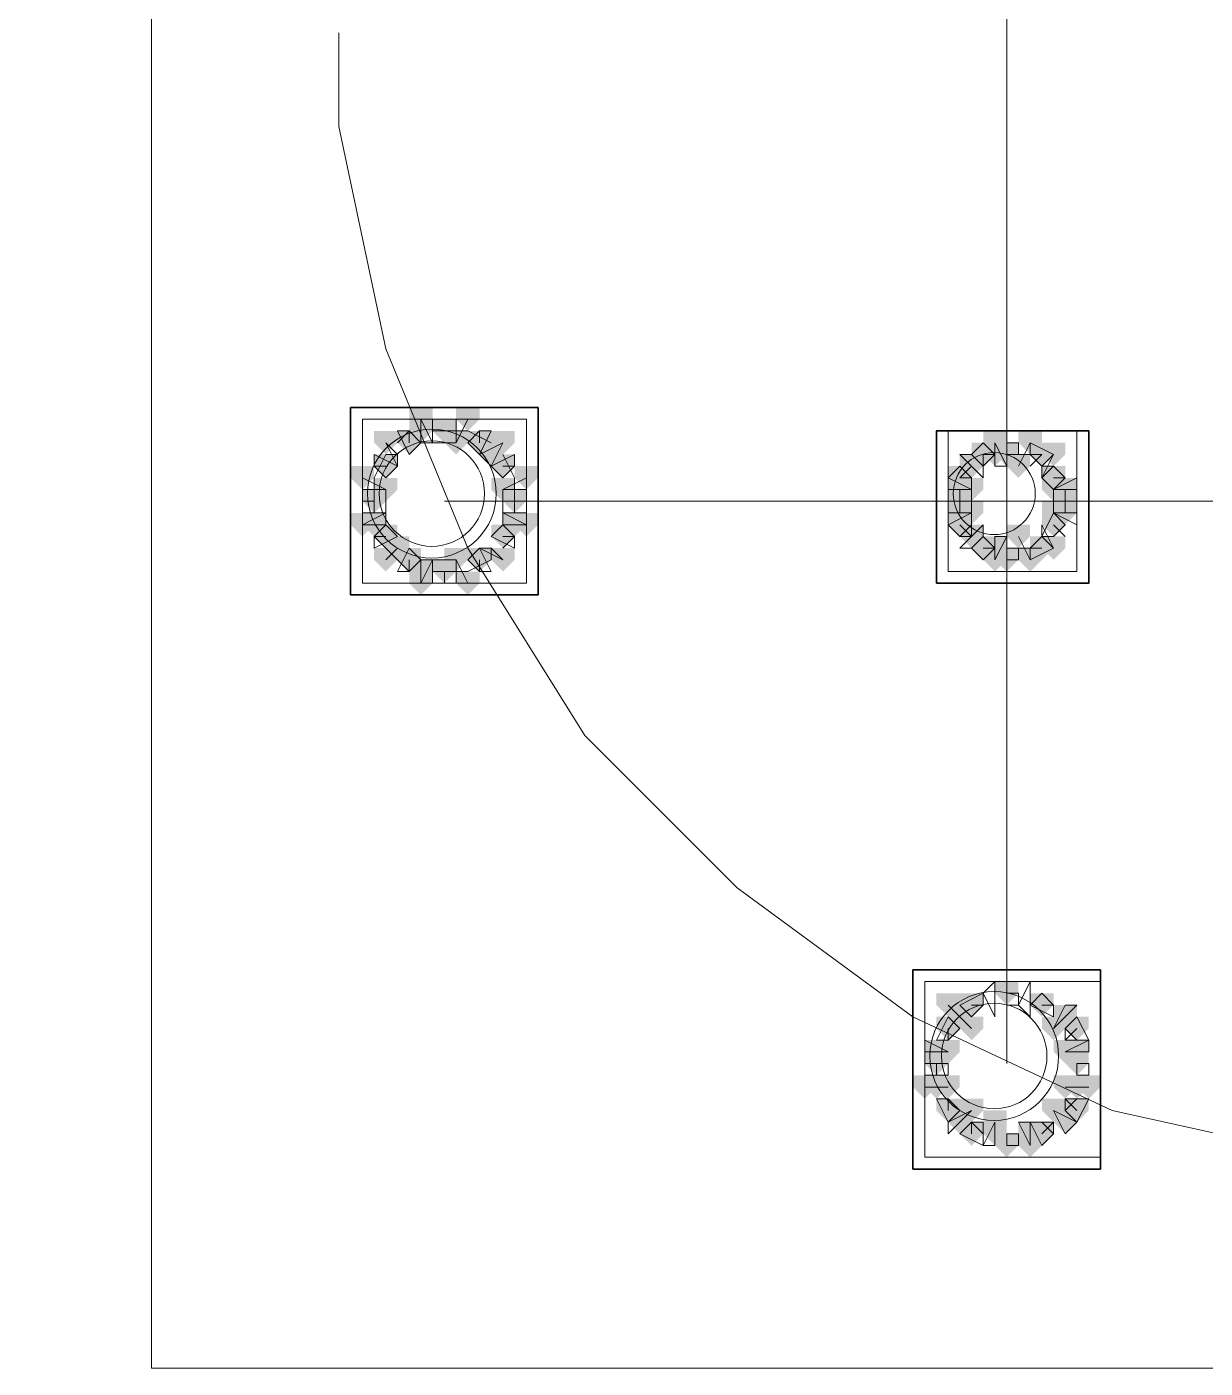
# Model space of a CAD drawing. Header units: millimetres. Extents: x 2315 to 4619, y 1334 to 1897.
# Drawn here: x 3772.4 to 3778.55, y 1534.67 to 1541.67 of the extents above; entities that cross this region are included whole.
import ezdxf

# ---------------------------------------------------------------- set-up
doc = ezdxf.new("R2010")
doc.units = ezdxf.units.MM
doc.linetypes.add('PDF_IMPORT', pattern=[1, 0.8, -0.2])
for name, color, linetype, true_color in [('PDF_10', 7, 'Continuous', 0x00b85c), ('PDF_AXIS', 7, 'Continuous', 0x00b85c), ('PDF_柱构件', 7, 'Continuous', 0x00b85c), ('PDF_转运站初步方案', 7, 'Continuous', 0x00b85c)]:
    doc.layers.add(name, color=color, linetype=linetype, true_color=true_color)
doc.layers.add('PDF_中心线层', color=1, linetype='Continuous')
doc.layers.add('PDF_粗实线层', color=7, linetype='Continuous')

msp = doc.modelspace()

# ---------------------------------------------------------------- hatches: boundary and pattern name
at = {"layer": 'PDF_10', "transparency": 33554559}
for points in [[(3774.5786, 1539.6195), (3774.5176, 1539.6195), (3774.5176, 1539.5584), (3774.5786, 1539.4974), (3774.6397, 1539.5584), (3774.6397, 1539.6195)], [(3774.5786, 1539.6195), (3774.5176, 1539.6195), (3774.5176, 1539.5584), (3774.5786, 1539.4974), (3774.6397, 1539.5584), (3774.6397, 1539.6195)], [(3774.5786, 1539.6195), (3774.5176, 1539.6195), (3774.5176, 1539.5584), (3774.5786, 1539.4974), (3774.6397, 1539.5584), (3774.6397, 1539.6195)], [(3774.3954, 1539.5584), (3774.3343, 1539.5584), (3774.3343, 1539.4974), (3774.3954, 1539.4363), (3774.4565, 1539.4974), (3774.4565, 1539.5584)], [(3774.3954, 1539.5584), (3774.3343, 1539.5584), (3774.3343, 1539.4974), (3774.3954, 1539.4363), (3774.4565, 1539.4974), (3774.4565, 1539.5584)], [(3774.7619, 1539.5584), (3774.7008, 1539.5584), (3774.7008, 1539.4974), (3774.7619, 1539.4363), (3774.823, 1539.4974), (3774.823, 1539.5584)], [(3774.7619, 1539.5584), (3774.7008, 1539.5584), (3774.7008, 1539.4974), (3774.7619, 1539.4363), (3774.823, 1539.4974), (3774.823, 1539.5584)], [(3777.3884, 1539.4974), (3777.3273, 1539.4974), (3777.3273, 1539.4363), (3777.3884, 1539.3752), (3777.4495, 1539.4363), (3777.4495, 1539.4974)], [(3777.3884, 1539.4974), (3777.3273, 1539.4974), (3777.3273, 1539.4363), (3777.3884, 1539.3752), (3777.4495, 1539.4363), (3777.4495, 1539.4974)], [(3777.5105, 1539.4974), (3777.4495, 1539.4974), (3777.4495, 1539.4363), (3777.5105, 1539.3752), (3777.5716, 1539.4363), (3777.5716, 1539.4974)], [(3777.5105, 1539.4974), (3777.4495, 1539.4974), (3777.4495, 1539.4363), (3777.5105, 1539.3752), (3777.5716, 1539.4363), (3777.5716, 1539.4974)], [(3777.6938, 1539.4974), (3777.6327, 1539.4974), (3777.6327, 1539.4363), (3777.6938, 1539.3752), (3777.7549, 1539.4363), (3777.7549, 1539.4974)], [(3777.6938, 1539.4974), (3777.6327, 1539.4974), (3777.6327, 1539.4363), (3777.6938, 1539.3752), (3777.7549, 1539.4363), (3777.7549, 1539.4974)], [(3774.2732, 1539.4363), (3774.2122, 1539.4363), (3774.2122, 1539.3752), (3774.2732, 1539.3141), (3774.3343, 1539.3752), (3774.3343, 1539.4363)], [(3774.2732, 1539.4363), (3774.2122, 1539.4363), (3774.2122, 1539.3752), (3774.2732, 1539.3141), (3774.3343, 1539.3752), (3774.3343, 1539.4363)], [(3774.8841, 1539.4363), (3774.823, 1539.4363), (3774.823, 1539.3752), (3774.8841, 1539.3141), (3774.9451, 1539.3752), (3774.9451, 1539.4363)], [(3774.8841, 1539.4363), (3774.823, 1539.4363), (3774.823, 1539.3752), (3774.8841, 1539.3141), (3774.9451, 1539.3752), (3774.9451, 1539.4363)], [(3777.2662, 1539.3752), (3777.2051, 1539.3752), (3777.2051, 1539.3141), (3777.2662, 1539.253), (3777.3273, 1539.3141), (3777.3273, 1539.3752)], [(3777.2662, 1539.3752), (3777.2051, 1539.3752), (3777.2051, 1539.3141), (3777.2662, 1539.253), (3777.3273, 1539.3141), (3777.3273, 1539.3752)], [(3777.7549, 1539.3752), (3777.6938, 1539.3752), (3777.6938, 1539.3141), (3777.7549, 1539.253), (3777.8159, 1539.3141), (3777.8159, 1539.3752)], [(3777.7549, 1539.3752), (3777.6938, 1539.3752), (3777.6938, 1539.3141), (3777.7549, 1539.253), (3777.8159, 1539.3141), (3777.8159, 1539.3752)], [(3774.2122, 1539.253), (3774.1511, 1539.253), (3774.1511, 1539.192), (3774.2122, 1539.1309), (3774.2732, 1539.192), (3774.2732, 1539.253)], [(3774.2122, 1539.253), (3774.1511, 1539.253), (3774.1511, 1539.192), (3774.2122, 1539.1309), (3774.2732, 1539.192), (3774.2732, 1539.253)], [(3774.9451, 1539.253), (3774.8841, 1539.253), (3774.8841, 1539.192), (3774.9451, 1539.1309), (3775.0062, 1539.192), (3775.0062, 1539.253)], [(3774.9451, 1539.253), (3774.8841, 1539.253), (3774.8841, 1539.192), (3774.9451, 1539.1309), (3775.0062, 1539.192), (3775.0062, 1539.253)], [(3774.9451, 1539.253), (3774.8841, 1539.253), (3774.8841, 1539.192), (3774.9451, 1539.1309), (3775.0062, 1539.192), (3775.0062, 1539.253)], [(3777.2662, 1539.253), (3777.2051, 1539.253), (3777.2051, 1539.192), (3777.2662, 1539.1309), (3777.3273, 1539.192), (3777.3273, 1539.253)], [(3777.2662, 1539.253), (3777.2051, 1539.253), (3777.2051, 1539.192), (3777.2662, 1539.1309), (3777.3273, 1539.192), (3777.3273, 1539.253)], [(3777.8159, 1539.253), (3777.7549, 1539.253), (3777.7549, 1539.192), (3777.8159, 1539.1309), (3777.877, 1539.192), (3777.877, 1539.253)], [(3777.8159, 1539.253), (3777.7549, 1539.253), (3777.7549, 1539.192), (3777.8159, 1539.1309), (3777.877, 1539.192), (3777.877, 1539.253)], [(3777.2662, 1539.1309), (3777.2051, 1539.1309), (3777.2051, 1539.0698), (3777.2662, 1539.0087), (3777.3273, 1539.0698), (3777.3273, 1539.1309)], [(3777.2662, 1539.1309), (3777.2051, 1539.1309), (3777.2051, 1539.0698), (3777.2662, 1539.0087), (3777.3273, 1539.0698), (3777.3273, 1539.1309)], [(3777.7549, 1539.1309), (3777.6938, 1539.1309), (3777.6938, 1539.0698), (3777.7549, 1539.0087), (3777.8159, 1539.0698), (3777.8159, 1539.1309)], [(3777.7549, 1539.1309), (3777.6938, 1539.1309), (3777.6938, 1539.0698), (3777.7549, 1539.0087), (3777.8159, 1539.0698), (3777.8159, 1539.1309)], [(3774.2732, 1539.0698), (3774.2122, 1539.0698), (3774.2122, 1539.0087), (3774.2732, 1538.9476), (3774.3343, 1539.0087), (3774.3343, 1539.0698)], [(3774.2732, 1539.0698), (3774.2122, 1539.0698), (3774.2122, 1539.0087), (3774.2732, 1538.9476), (3774.3343, 1539.0087), (3774.3343, 1539.0698)], [(3774.8841, 1539.0698), (3774.823, 1539.0698), (3774.823, 1539.0087), (3774.8841, 1538.9476), (3774.9451, 1539.0087), (3774.9451, 1539.0698)], [(3774.8841, 1539.0698), (3774.823, 1539.0698), (3774.823, 1539.0087), (3774.8841, 1538.9476), (3774.9451, 1539.0087), (3774.9451, 1539.0698)], [(3777.3884, 1539.0087), (3777.3273, 1539.0087), (3777.3273, 1538.9476), (3777.3884, 1538.8866), (3777.4495, 1538.9476), (3777.4495, 1539.0087)], [(3777.3884, 1539.0087), (3777.3273, 1539.0087), (3777.3273, 1538.9476), (3777.3884, 1538.8866), (3777.4495, 1538.9476), (3777.4495, 1539.0087)], [(3777.3884, 1539.0087), (3777.3273, 1539.0087), (3777.3273, 1538.9476), (3777.3884, 1538.8866), (3777.4495, 1538.9476), (3777.4495, 1539.0087)], [(3777.6938, 1539.0087), (3777.6327, 1539.0087), (3777.6327, 1538.9476), (3777.6938, 1538.8866), (3777.7549, 1538.9476), (3777.7549, 1539.0087)], [(3777.6938, 1539.0087), (3777.6327, 1539.0087), (3777.6327, 1538.9476), (3777.6938, 1538.8866), (3777.7549, 1538.9476), (3777.7549, 1539.0087)], [(3774.3954, 1538.9476), (3774.3343, 1538.9476), (3774.3343, 1538.8866), (3774.3954, 1538.8255), (3774.4565, 1538.8866), (3774.4565, 1538.9476)], [(3774.3954, 1538.9476), (3774.3343, 1538.9476), (3774.3343, 1538.8866), (3774.3954, 1538.8255), (3774.4565, 1538.8866), (3774.4565, 1538.9476)], [(3774.7619, 1538.9476), (3774.7008, 1538.9476), (3774.7008, 1538.8866), (3774.7619, 1538.8255), (3774.823, 1538.8866), (3774.823, 1538.9476)], [(3774.7619, 1538.9476), (3774.7008, 1538.9476), (3774.7008, 1538.8866), (3774.7619, 1538.8255), (3774.823, 1538.8866), (3774.823, 1538.9476)], [(3777.5105, 1538.9476), (3777.4495, 1538.9476), (3777.4495, 1538.8866), (3777.5105, 1538.8255), (3777.5716, 1538.8866), (3777.5716, 1538.9476)], [(3777.5105, 1538.9476), (3777.4495, 1538.9476), (3777.4495, 1538.8866), (3777.5105, 1538.8255), (3777.5716, 1538.8866), (3777.5716, 1538.9476)], [(3774.5786, 1538.8866), (3774.5176, 1538.8866), (3774.5176, 1538.8255), (3774.5786, 1538.7644), (3774.6397, 1538.8255), (3774.6397, 1538.8866)], [(3774.5786, 1538.8866), (3774.5176, 1538.8866), (3774.5176, 1538.8255), (3774.5786, 1538.7644), (3774.6397, 1538.8255), (3774.6397, 1538.8866)], [(3777.5105, 1536.6876), (3777.4495, 1536.6876), (3777.4495, 1536.6265), (3777.5105, 1536.5655), (3777.5716, 1536.6265), (3777.5716, 1536.6876)], [(3777.5105, 1536.6876), (3777.4495, 1536.6876), (3777.4495, 1536.6265), (3777.5105, 1536.5655), (3777.5716, 1536.6265), (3777.5716, 1536.6876)], [(3777.3273, 1536.6265), (3777.2662, 1536.6265), (3777.2662, 1536.5655), (3777.3273, 1536.5044), (3777.3884, 1536.5655), (3777.3884, 1536.6265)], [(3777.3273, 1536.6265), (3777.2662, 1536.6265), (3777.2662, 1536.5655), (3777.3273, 1536.5044), (3777.3884, 1536.5655), (3777.3884, 1536.6265)], [(3777.3273, 1536.6265), (3777.2662, 1536.6265), (3777.2662, 1536.5655), (3777.3273, 1536.5044), (3777.3884, 1536.5655), (3777.3884, 1536.6265)], [(3777.6938, 1536.6265), (3777.6327, 1536.6265), (3777.6327, 1536.5655), (3777.6938, 1536.5044), (3777.7549, 1536.5655), (3777.7549, 1536.6265)], [(3777.6938, 1536.6265), (3777.6327, 1536.6265), (3777.6327, 1536.5655), (3777.6938, 1536.5044), (3777.7549, 1536.5655), (3777.7549, 1536.6265)], [(3777.2051, 1536.5044), (3777.1441, 1536.5044), (3777.1441, 1536.4433), (3777.2051, 1536.3822), (3777.2662, 1536.4433), (3777.2662, 1536.5044)], [(3777.2051, 1536.5044), (3777.1441, 1536.5044), (3777.1441, 1536.4433), (3777.2051, 1536.3822), (3777.2662, 1536.4433), (3777.2662, 1536.5044)], [(3777.877, 1536.5044), (3777.8159, 1536.5044), (3777.8159, 1536.4433), (3777.877, 1536.3822), (3777.9381, 1536.4433), (3777.9381, 1536.5044)], [(3777.877, 1536.5044), (3777.8159, 1536.5044), (3777.8159, 1536.4433), (3777.877, 1536.3822), (3777.9381, 1536.4433), (3777.9381, 1536.5044)], [(3777.1441, 1536.3211), (3777.083, 1536.3211), (3777.083, 1536.2601), (3777.1441, 1536.199), (3777.2051, 1536.2601), (3777.2051, 1536.3211)], [(3777.1441, 1536.3211), (3777.083, 1536.3211), (3777.083, 1536.2601), (3777.1441, 1536.199), (3777.2051, 1536.2601), (3777.2051, 1536.3211)], [(3777.877, 1536.3211), (3777.8159, 1536.3211), (3777.8159, 1536.2601), (3777.877, 1536.199), (3777.9381, 1536.2601), (3777.9381, 1536.3211)], [(3777.877, 1536.3211), (3777.8159, 1536.3211), (3777.8159, 1536.2601), (3777.877, 1536.199), (3777.9381, 1536.2601), (3777.9381, 1536.3211)], [(3777.2051, 1536.0768), (3777.1441, 1536.0768), (3777.1441, 1536.0157), (3777.2051, 1535.9547), (3777.2662, 1536.0157), (3777.2662, 1536.0768)], [(3777.2051, 1536.0768), (3777.1441, 1536.0768), (3777.1441, 1536.0157), (3777.2051, 1535.9547), (3777.2662, 1536.0157), (3777.2662, 1536.0768)], [(3777.877, 1536.0768), (3777.8159, 1536.0768), (3777.8159, 1536.0157), (3777.877, 1535.9547), (3777.9381, 1536.0157), (3777.9381, 1536.0768)], [(3777.877, 1536.0768), (3777.8159, 1536.0768), (3777.8159, 1536.0157), (3777.877, 1535.9547), (3777.9381, 1536.0157), (3777.9381, 1536.0768)], [(3777.3273, 1535.9547), (3777.2662, 1535.9547), (3777.2662, 1535.8936), (3777.3273, 1535.8325), (3777.3884, 1535.8936), (3777.3884, 1535.9547)], [(3777.3273, 1535.9547), (3777.2662, 1535.9547), (3777.2662, 1535.8936), (3777.3273, 1535.8325), (3777.3884, 1535.8936), (3777.3884, 1535.9547)], [(3777.6938, 1535.9547), (3777.6327, 1535.9547), (3777.6327, 1535.8936), (3777.6938, 1535.8325), (3777.7549, 1535.8936), (3777.7549, 1535.9547)], [(3777.6938, 1535.9547), (3777.6327, 1535.9547), (3777.6327, 1535.8936), (3777.6938, 1535.8325), (3777.7549, 1535.8936), (3777.7549, 1535.9547)], [(3777.5105, 1535.8936), (3777.4495, 1535.8936), (3777.4495, 1535.8325), (3777.5105, 1535.7714), (3777.5716, 1535.8325), (3777.5716, 1535.8936)], [(3777.5105, 1535.8936), (3777.4495, 1535.8936), (3777.4495, 1535.8325), (3777.5105, 1535.7714), (3777.5716, 1535.8325), (3777.5716, 1535.8936)]]:
    msp.add_hatch(color=6, dxfattribs=at).paths.add_polyline_path(points)
at = {"layer": 'PDF_柱构件', "transparency": 33554559}
for points in [[(3774.4565, 1539.6806), (3774.3954, 1539.6806), (3774.3954, 1539.6195), (3774.4565, 1539.5584), (3774.5176, 1539.6195), (3774.5176, 1539.6806)], [(3774.4565, 1539.6195), (3774.3954, 1539.6195), (3774.3954, 1539.5584), (3774.4565, 1539.4974), (3774.5176, 1539.5584), (3774.5176, 1539.6195)], [(3774.7008, 1539.6806), (3774.6397, 1539.6806), (3774.6397, 1539.6195), (3774.7008, 1539.5584), (3774.7619, 1539.6195), (3774.7619, 1539.6806)], [(3774.2732, 1539.5584), (3774.2122, 1539.5584), (3774.2122, 1539.4974), (3774.2732, 1539.4363), (3774.3343, 1539.4974), (3774.3343, 1539.5584)], [(3774.6397, 1539.5584), (3774.5786, 1539.5584), (3774.5786, 1539.4974), (3774.6397, 1539.4363), (3774.7008, 1539.4974), (3774.7008, 1539.5584)], [(3774.8841, 1539.5584), (3774.823, 1539.5584), (3774.823, 1539.4974), (3774.8841, 1539.4363), (3774.9451, 1539.4974), (3774.9451, 1539.5584)], [(3777.4495, 1539.5584), (3777.3884, 1539.5584), (3777.3884, 1539.4974), (3777.4495, 1539.4363), (3777.5105, 1539.4974), (3777.5105, 1539.5584)], [(3777.6327, 1539.5584), (3777.5716, 1539.5584), (3777.5716, 1539.4974), (3777.6327, 1539.4363), (3777.6938, 1539.4974), (3777.6938, 1539.5584)], [(3774.823, 1539.4974), (3774.7619, 1539.4974), (3774.7619, 1539.4363), (3774.823, 1539.3752), (3774.8841, 1539.4363), (3774.8841, 1539.4974)], [(3777.4495, 1539.4974), (3777.3884, 1539.4974), (3777.3884, 1539.4363), (3777.4495, 1539.3752), (3777.5105, 1539.4363), (3777.5105, 1539.4974)], [(3777.7549, 1539.4974), (3777.6938, 1539.4974), (3777.6938, 1539.4363), (3777.7549, 1539.3752), (3777.8159, 1539.4363), (3777.8159, 1539.4974)], [(3777.3273, 1539.4363), (3777.2662, 1539.4363), (3777.2662, 1539.3752), (3777.3273, 1539.3141), (3777.3884, 1539.3752), (3777.3884, 1539.4363)], [(3777.5716, 1539.4363), (3777.5105, 1539.4363), (3777.5105, 1539.3752), (3777.5716, 1539.3141), (3777.6327, 1539.3752), (3777.6327, 1539.4363)], [(3774.1511, 1539.3752), (3774.09, 1539.3752), (3774.09, 1539.3141), (3774.1511, 1539.253), (3774.2122, 1539.3141), (3774.2122, 1539.3752)], [(3775.0062, 1539.3752), (3774.9451, 1539.3752), (3774.9451, 1539.3141), (3775.0062, 1539.253), (3775.0673, 1539.3141), (3775.0673, 1539.3752)], [(3774.2732, 1539.3141), (3774.2122, 1539.3141), (3774.2122, 1539.253), (3774.2732, 1539.192), (3774.3343, 1539.253), (3774.3343, 1539.3141)], [(3774.8841, 1539.3141), (3774.823, 1539.3141), (3774.823, 1539.253), (3774.8841, 1539.192), (3774.9451, 1539.253), (3774.9451, 1539.3141)], [(3777.2662, 1539.3141), (3777.2051, 1539.3141), (3777.2051, 1539.253), (3777.2662, 1539.192), (3777.3273, 1539.253), (3777.3273, 1539.3141)], [(3777.3273, 1539.3141), (3777.2662, 1539.3141), (3777.2662, 1539.253), (3777.3273, 1539.192), (3777.3884, 1539.253), (3777.3884, 1539.3141)], [(3777.7549, 1539.3141), (3777.6938, 1539.3141), (3777.6938, 1539.253), (3777.7549, 1539.192), (3777.8159, 1539.253), (3777.8159, 1539.3141)], [(3777.8159, 1539.3141), (3777.7549, 1539.3141), (3777.7549, 1539.253), (3777.8159, 1539.192), (3777.877, 1539.253), (3777.877, 1539.3141)], [(3774.1511, 1539.1309), (3774.09, 1539.1309), (3774.09, 1539.0698), (3774.1511, 1539.0087), (3774.2122, 1539.0698), (3774.2122, 1539.1309)], [(3774.2122, 1539.1309), (3774.1511, 1539.1309), (3774.1511, 1539.0698), (3774.2122, 1539.0087), (3774.2732, 1539.0698), (3774.2732, 1539.1309)], [(3774.9451, 1539.1309), (3774.8841, 1539.1309), (3774.8841, 1539.0698), (3774.9451, 1539.0087), (3775.0062, 1539.0698), (3775.0062, 1539.1309)], [(3775.0062, 1539.1309), (3774.9451, 1539.1309), (3774.9451, 1539.0698), (3775.0062, 1539.0087), (3775.0673, 1539.0698), (3775.0673, 1539.1309)], [(3777.2662, 1539.192), (3777.2051, 1539.192), (3777.2051, 1539.1309), (3777.2662, 1539.0698), (3777.3273, 1539.1309), (3777.3273, 1539.192)], [(3777.3273, 1539.192), (3777.2662, 1539.192), (3777.2662, 1539.1309), (3777.3273, 1539.0698), (3777.3884, 1539.1309), (3777.3884, 1539.192)], [(3777.7549, 1539.192), (3777.6938, 1539.192), (3777.6938, 1539.1309), (3777.7549, 1539.0698), (3777.8159, 1539.1309), (3777.8159, 1539.192)], [(3777.8159, 1539.192), (3777.7549, 1539.192), (3777.7549, 1539.1309), (3777.8159, 1539.0698), (3777.877, 1539.1309), (3777.877, 1539.192)], [(3777.3273, 1539.0698), (3777.2662, 1539.0698), (3777.2662, 1539.0087), (3777.3273, 1538.9476), (3777.3884, 1539.0087), (3777.3884, 1539.0698)], [(3777.5716, 1539.0698), (3777.5105, 1539.0698), (3777.5105, 1539.0087), (3777.5716, 1538.9476), (3777.6327, 1539.0087), (3777.6327, 1539.0698)], [(3774.3343, 1539.0087), (3774.2732, 1539.0087), (3774.2732, 1538.9476), (3774.3343, 1538.8866), (3774.3954, 1538.9476), (3774.3954, 1539.0087)], [(3777.4495, 1539.0087), (3777.3884, 1539.0087), (3777.3884, 1538.9476), (3777.4495, 1538.8866), (3777.5105, 1538.9476), (3777.5105, 1539.0087)], [(3777.7549, 1539.0087), (3777.6938, 1539.0087), (3777.6938, 1538.9476), (3777.7549, 1538.8866), (3777.8159, 1538.9476), (3777.8159, 1539.0087)], [(3774.2732, 1538.9476), (3774.2122, 1538.9476), (3774.2122, 1538.8866), (3774.2732, 1538.8255), (3774.3343, 1538.8866), (3774.3343, 1538.9476)], [(3774.6397, 1538.9476), (3774.5786, 1538.9476), (3774.5786, 1538.8866), (3774.6397, 1538.8255), (3774.7008, 1538.8866), (3774.7008, 1538.9476)], [(3774.8841, 1538.9476), (3774.823, 1538.9476), (3774.823, 1538.8866), (3774.8841, 1538.8255), (3774.9451, 1538.8866), (3774.9451, 1538.9476)], [(3777.4495, 1538.9476), (3777.3884, 1538.9476), (3777.3884, 1538.8866), (3777.4495, 1538.8255), (3777.5105, 1538.8866), (3777.5105, 1538.9476)], [(3777.6327, 1538.9476), (3777.5716, 1538.9476), (3777.5716, 1538.8866), (3777.6327, 1538.8255), (3777.6938, 1538.8866), (3777.6938, 1538.9476)], [(3774.4565, 1538.8866), (3774.3954, 1538.8866), (3774.3954, 1538.8255), (3774.4565, 1538.7644), (3774.5176, 1538.8255), (3774.5176, 1538.8866)], [(3774.4565, 1538.8255), (3774.3954, 1538.8255), (3774.3954, 1538.7644), (3774.4565, 1538.7033), (3774.5176, 1538.7644), (3774.5176, 1538.8255)], [(3774.7008, 1538.8255), (3774.6397, 1538.8255), (3774.6397, 1538.7644), (3774.7008, 1538.7033), (3774.7619, 1538.7644), (3774.7619, 1538.8255)], [(3777.2051, 1536.6265), (3777.1441, 1536.6265), (3777.1441, 1536.5655), (3777.2051, 1536.5044), (3777.2662, 1536.5655), (3777.2662, 1536.6265)], [(3777.2662, 1536.5655), (3777.2051, 1536.5655), (3777.2051, 1536.5044), (3777.2662, 1536.4433), (3777.3273, 1536.5044), (3777.3273, 1536.5655)], [(3777.8159, 1536.5655), (3777.7549, 1536.5655), (3777.7549, 1536.5044), (3777.8159, 1536.4433), (3777.877, 1536.5044), (3777.877, 1536.5655)], [(3777.3273, 1536.5044), (3777.2662, 1536.5044), (3777.2662, 1536.4433), (3777.3273, 1536.3822), (3777.3884, 1536.4433), (3777.3884, 1536.5044)], [(3777.7549, 1536.5044), (3777.6938, 1536.5044), (3777.6938, 1536.4433), (3777.7549, 1536.3822), (3777.8159, 1536.4433), (3777.8159, 1536.5044)], [(3777.1441, 1536.3822), (3777.083, 1536.3822), (3777.083, 1536.3211), (3777.1441, 1536.2601), (3777.2051, 1536.3211), (3777.2051, 1536.3822)], [(3777.2051, 1536.3822), (3777.1441, 1536.3822), (3777.1441, 1536.3211), (3777.2051, 1536.2601), (3777.2662, 1536.3211), (3777.2662, 1536.3822)], [(3777.8159, 1536.3822), (3777.7549, 1536.3822), (3777.7549, 1536.3211), (3777.8159, 1536.2601), (3777.877, 1536.3211), (3777.877, 1536.3822)], [(3777.877, 1536.3822), (3777.8159, 1536.3822), (3777.8159, 1536.3211), (3777.877, 1536.2601), (3777.9381, 1536.3211), (3777.9381, 1536.3822)], [(3777.083, 1536.199), (3777.0219, 1536.199), (3777.0219, 1536.1379), (3777.083, 1536.0768), (3777.1441, 1536.1379), (3777.1441, 1536.199)], [(3777.1441, 1536.199), (3777.083, 1536.199), (3777.083, 1536.1379), (3777.1441, 1536.0768), (3777.2051, 1536.1379), (3777.2051, 1536.199)], [(3777.2051, 1536.199), (3777.1441, 1536.199), (3777.1441, 1536.1379), (3777.2051, 1536.0768), (3777.2662, 1536.1379), (3777.2662, 1536.199)], [(3777.8159, 1536.199), (3777.7549, 1536.199), (3777.7549, 1536.1379), (3777.8159, 1536.0768), (3777.877, 1536.1379), (3777.877, 1536.199)], [(3777.877, 1536.199), (3777.8159, 1536.199), (3777.8159, 1536.1379), (3777.877, 1536.0768), (3777.9381, 1536.1379), (3777.9381, 1536.199)], [(3777.9381, 1536.199), (3777.877, 1536.199), (3777.877, 1536.1379), (3777.9381, 1536.0768), (3777.9992, 1536.1379), (3777.9992, 1536.199)], [(3777.3273, 1536.0768), (3777.2662, 1536.0768), (3777.2662, 1536.0157), (3777.3273, 1535.9547), (3777.3884, 1536.0157), (3777.3884, 1536.0768)], [(3777.7549, 1536.0768), (3777.6938, 1536.0768), (3777.6938, 1536.0157), (3777.7549, 1535.9547), (3777.8159, 1536.0157), (3777.8159, 1536.0768)], [(3777.2662, 1536.0157), (3777.2051, 1536.0157), (3777.2051, 1535.9547), (3777.2662, 1535.8936), (3777.3273, 1535.9547), (3777.3273, 1536.0157)], [(3777.4495, 1536.0157), (3777.3884, 1536.0157), (3777.3884, 1535.9547), (3777.4495, 1535.8936), (3777.5105, 1535.9547), (3777.5105, 1536.0157)], [(3777.8159, 1536.0157), (3777.7549, 1536.0157), (3777.7549, 1535.9547), (3777.8159, 1535.8936), (3777.877, 1535.9547), (3777.877, 1536.0157)], [(3777.4495, 1535.9547), (3777.3884, 1535.9547), (3777.3884, 1535.8936), (3777.4495, 1535.8325), (3777.5105, 1535.8936), (3777.5105, 1535.9547)], [(3777.6327, 1535.9547), (3777.5716, 1535.9547), (3777.5716, 1535.8936), (3777.6327, 1535.8325), (3777.6938, 1535.8936), (3777.6938, 1535.9547)], [(3777.6327, 1535.8936), (3777.5716, 1535.8936), (3777.5716, 1535.8325), (3777.6327, 1535.7714), (3777.6938, 1535.8325), (3777.6938, 1535.8936)]]:
    msp.add_hatch(color=6, dxfattribs=at).paths.add_polyline_path(points)
at = {"layer": 'PDF_转运站初步方案', "transparency": 33554559}
for points in [[(3774.5786, 1539.6195), (3774.5176, 1539.6195), (3774.5176, 1539.5584), (3774.5786, 1539.4974), (3774.6397, 1539.5584), (3774.6397, 1539.6195)], [(3774.5786, 1539.6195), (3774.5176, 1539.6195), (3774.5176, 1539.5584), (3774.5786, 1539.4974), (3774.6397, 1539.5584), (3774.6397, 1539.6195)], [(3774.3954, 1539.5584), (3774.3343, 1539.5584), (3774.3343, 1539.4974), (3774.3954, 1539.4363), (3774.4565, 1539.4974), (3774.4565, 1539.5584)], [(3774.3954, 1539.5584), (3774.3343, 1539.5584), (3774.3343, 1539.4974), (3774.3954, 1539.4363), (3774.4565, 1539.4974), (3774.4565, 1539.5584)], [(3774.7619, 1539.5584), (3774.7008, 1539.5584), (3774.7008, 1539.4974), (3774.7619, 1539.4363), (3774.823, 1539.4974), (3774.823, 1539.5584)], [(3774.7619, 1539.5584), (3774.7008, 1539.5584), (3774.7008, 1539.4974), (3774.7619, 1539.4363), (3774.823, 1539.4974), (3774.823, 1539.5584)], [(3777.3884, 1539.4974), (3777.3273, 1539.4974), (3777.3273, 1539.4363), (3777.3884, 1539.3752), (3777.4495, 1539.4363), (3777.4495, 1539.4974)], [(3777.3884, 1539.4974), (3777.3273, 1539.4974), (3777.3273, 1539.4363), (3777.3884, 1539.3752), (3777.4495, 1539.4363), (3777.4495, 1539.4974)], [(3777.5105, 1539.4974), (3777.4495, 1539.4974), (3777.4495, 1539.4363), (3777.5105, 1539.3752), (3777.5716, 1539.4363), (3777.5716, 1539.4974)], [(3777.5105, 1539.4974), (3777.4495, 1539.4974), (3777.4495, 1539.4363), (3777.5105, 1539.3752), (3777.5716, 1539.4363), (3777.5716, 1539.4974)], [(3777.6938, 1539.4974), (3777.6327, 1539.4974), (3777.6327, 1539.4363), (3777.6938, 1539.3752), (3777.7549, 1539.4363), (3777.7549, 1539.4974)], [(3777.6938, 1539.4974), (3777.6327, 1539.4974), (3777.6327, 1539.4363), (3777.6938, 1539.3752), (3777.7549, 1539.4363), (3777.7549, 1539.4974)], [(3774.2732, 1539.4363), (3774.2122, 1539.4363), (3774.2122, 1539.3752), (3774.2732, 1539.3141), (3774.3343, 1539.3752), (3774.3343, 1539.4363)], [(3774.2732, 1539.4363), (3774.2122, 1539.4363), (3774.2122, 1539.3752), (3774.2732, 1539.3141), (3774.3343, 1539.3752), (3774.3343, 1539.4363)], [(3774.8841, 1539.4363), (3774.823, 1539.4363), (3774.823, 1539.3752), (3774.8841, 1539.3141), (3774.9451, 1539.3752), (3774.9451, 1539.4363)], [(3774.8841, 1539.4363), (3774.823, 1539.4363), (3774.823, 1539.3752), (3774.8841, 1539.3141), (3774.9451, 1539.3752), (3774.9451, 1539.4363)], [(3777.2662, 1539.3752), (3777.2051, 1539.3752), (3777.2051, 1539.3141), (3777.2662, 1539.253), (3777.3273, 1539.3141), (3777.3273, 1539.3752)], [(3777.2662, 1539.3752), (3777.2051, 1539.3752), (3777.2051, 1539.3141), (3777.2662, 1539.253), (3777.3273, 1539.3141), (3777.3273, 1539.3752)], [(3777.7549, 1539.3752), (3777.6938, 1539.3752), (3777.6938, 1539.3141), (3777.7549, 1539.253), (3777.8159, 1539.3141), (3777.8159, 1539.3752)], [(3777.7549, 1539.3752), (3777.6938, 1539.3752), (3777.6938, 1539.3141), (3777.7549, 1539.253), (3777.8159, 1539.3141), (3777.8159, 1539.3752)], [(3774.2122, 1539.253), (3774.1511, 1539.253), (3774.1511, 1539.192), (3774.2122, 1539.1309), (3774.2732, 1539.192), (3774.2732, 1539.253)], [(3774.2122, 1539.253), (3774.1511, 1539.253), (3774.1511, 1539.192), (3774.2122, 1539.1309), (3774.2732, 1539.192), (3774.2732, 1539.253)], [(3774.9451, 1539.253), (3774.8841, 1539.253), (3774.8841, 1539.192), (3774.9451, 1539.1309), (3775.0062, 1539.192), (3775.0062, 1539.253)], [(3774.9451, 1539.253), (3774.8841, 1539.253), (3774.8841, 1539.192), (3774.9451, 1539.1309), (3775.0062, 1539.192), (3775.0062, 1539.253)], [(3777.2662, 1539.253), (3777.2051, 1539.253), (3777.2051, 1539.192), (3777.2662, 1539.1309), (3777.3273, 1539.192), (3777.3273, 1539.253)], [(3777.2662, 1539.253), (3777.2051, 1539.253), (3777.2051, 1539.192), (3777.2662, 1539.1309), (3777.3273, 1539.192), (3777.3273, 1539.253)], [(3777.8159, 1539.253), (3777.7549, 1539.253), (3777.7549, 1539.192), (3777.8159, 1539.1309), (3777.877, 1539.192), (3777.877, 1539.253)], [(3777.8159, 1539.253), (3777.7549, 1539.253), (3777.7549, 1539.192), (3777.8159, 1539.1309), (3777.877, 1539.192), (3777.877, 1539.253)], [(3777.2662, 1539.1309), (3777.2051, 1539.1309), (3777.2051, 1539.0698), (3777.2662, 1539.0087), (3777.3273, 1539.0698), (3777.3273, 1539.1309)], [(3777.2662, 1539.1309), (3777.2051, 1539.1309), (3777.2051, 1539.0698), (3777.2662, 1539.0087), (3777.3273, 1539.0698), (3777.3273, 1539.1309)], [(3777.7549, 1539.1309), (3777.6938, 1539.1309), (3777.6938, 1539.0698), (3777.7549, 1539.0087), (3777.8159, 1539.0698), (3777.8159, 1539.1309)], [(3777.7549, 1539.1309), (3777.6938, 1539.1309), (3777.6938, 1539.0698), (3777.7549, 1539.0087), (3777.8159, 1539.0698), (3777.8159, 1539.1309)], [(3774.2732, 1539.0698), (3774.2122, 1539.0698), (3774.2122, 1539.0087), (3774.2732, 1538.9476), (3774.3343, 1539.0087), (3774.3343, 1539.0698)], [(3774.2732, 1539.0698), (3774.2122, 1539.0698), (3774.2122, 1539.0087), (3774.2732, 1538.9476), (3774.3343, 1539.0087), (3774.3343, 1539.0698)], [(3774.8841, 1539.0698), (3774.823, 1539.0698), (3774.823, 1539.0087), (3774.8841, 1538.9476), (3774.9451, 1539.0087), (3774.9451, 1539.0698)], [(3774.8841, 1539.0698), (3774.823, 1539.0698), (3774.823, 1539.0087), (3774.8841, 1538.9476), (3774.9451, 1539.0087), (3774.9451, 1539.0698)], [(3777.3884, 1539.0087), (3777.3273, 1539.0087), (3777.3273, 1538.9476), (3777.3884, 1538.8866), (3777.4495, 1538.9476), (3777.4495, 1539.0087)], [(3777.3884, 1539.0087), (3777.3273, 1539.0087), (3777.3273, 1538.9476), (3777.3884, 1538.8866), (3777.4495, 1538.9476), (3777.4495, 1539.0087)], [(3777.6938, 1539.0087), (3777.6327, 1539.0087), (3777.6327, 1538.9476), (3777.6938, 1538.8866), (3777.7549, 1538.9476), (3777.7549, 1539.0087)], [(3777.6938, 1539.0087), (3777.6327, 1539.0087), (3777.6327, 1538.9476), (3777.6938, 1538.8866), (3777.7549, 1538.9476), (3777.7549, 1539.0087)], [(3774.3954, 1538.9476), (3774.3343, 1538.9476), (3774.3343, 1538.8866), (3774.3954, 1538.8255), (3774.4565, 1538.8866), (3774.4565, 1538.9476)], [(3774.3954, 1538.9476), (3774.3343, 1538.9476), (3774.3343, 1538.8866), (3774.3954, 1538.8255), (3774.4565, 1538.8866), (3774.4565, 1538.9476)], [(3774.7619, 1538.9476), (3774.7008, 1538.9476), (3774.7008, 1538.8866), (3774.7619, 1538.8255), (3774.823, 1538.8866), (3774.823, 1538.9476)], [(3774.7619, 1538.9476), (3774.7008, 1538.9476), (3774.7008, 1538.8866), (3774.7619, 1538.8255), (3774.823, 1538.8866), (3774.823, 1538.9476)], [(3777.5105, 1538.9476), (3777.4495, 1538.9476), (3777.4495, 1538.8866), (3777.5105, 1538.8255), (3777.5716, 1538.8866), (3777.5716, 1538.9476)], [(3777.5105, 1538.9476), (3777.4495, 1538.9476), (3777.4495, 1538.8866), (3777.5105, 1538.8255), (3777.5716, 1538.8866), (3777.5716, 1538.9476)], [(3774.5786, 1538.8866), (3774.5176, 1538.8866), (3774.5176, 1538.8255), (3774.5786, 1538.7644), (3774.6397, 1538.8255), (3774.6397, 1538.8866)], [(3774.5786, 1538.8866), (3774.5176, 1538.8866), (3774.5176, 1538.8255), (3774.5786, 1538.7644), (3774.6397, 1538.8255), (3774.6397, 1538.8866)], [(3777.5105, 1536.6876), (3777.4495, 1536.6876), (3777.4495, 1536.6265), (3777.5105, 1536.5655), (3777.5716, 1536.6265), (3777.5716, 1536.6876)], [(3777.5105, 1536.6876), (3777.4495, 1536.6876), (3777.4495, 1536.6265), (3777.5105, 1536.5655), (3777.5716, 1536.6265), (3777.5716, 1536.6876)], [(3777.3273, 1536.6265), (3777.2662, 1536.6265), (3777.2662, 1536.5655), (3777.3273, 1536.5044), (3777.3884, 1536.5655), (3777.3884, 1536.6265)], [(3777.3273, 1536.6265), (3777.2662, 1536.6265), (3777.2662, 1536.5655), (3777.3273, 1536.5044), (3777.3884, 1536.5655), (3777.3884, 1536.6265)], [(3777.6938, 1536.6265), (3777.6327, 1536.6265), (3777.6327, 1536.5655), (3777.6938, 1536.5044), (3777.7549, 1536.5655), (3777.7549, 1536.6265)], [(3777.6938, 1536.6265), (3777.6327, 1536.6265), (3777.6327, 1536.5655), (3777.6938, 1536.5044), (3777.7549, 1536.5655), (3777.7549, 1536.6265)], [(3777.2051, 1536.5044), (3777.1441, 1536.5044), (3777.1441, 1536.4433), (3777.2051, 1536.3822), (3777.2662, 1536.4433), (3777.2662, 1536.5044)], [(3777.2051, 1536.5044), (3777.1441, 1536.5044), (3777.1441, 1536.4433), (3777.2051, 1536.3822), (3777.2662, 1536.4433), (3777.2662, 1536.5044)], [(3777.877, 1536.5044), (3777.8159, 1536.5044), (3777.8159, 1536.4433), (3777.877, 1536.3822), (3777.9381, 1536.4433), (3777.9381, 1536.5044)], [(3777.877, 1536.5044), (3777.8159, 1536.5044), (3777.8159, 1536.4433), (3777.877, 1536.3822), (3777.9381, 1536.4433), (3777.9381, 1536.5044)], [(3777.1441, 1536.3211), (3777.083, 1536.3211), (3777.083, 1536.2601), (3777.1441, 1536.199), (3777.2051, 1536.2601), (3777.2051, 1536.3211)], [(3777.1441, 1536.3211), (3777.083, 1536.3211), (3777.083, 1536.2601), (3777.1441, 1536.199), (3777.2051, 1536.2601), (3777.2051, 1536.3211)], [(3777.877, 1536.3211), (3777.8159, 1536.3211), (3777.8159, 1536.2601), (3777.877, 1536.199), (3777.9381, 1536.2601), (3777.9381, 1536.3211)], [(3777.877, 1536.3211), (3777.8159, 1536.3211), (3777.8159, 1536.2601), (3777.877, 1536.199), (3777.9381, 1536.2601), (3777.9381, 1536.3211)], [(3777.2051, 1536.0768), (3777.1441, 1536.0768), (3777.1441, 1536.0157), (3777.2051, 1535.9547), (3777.2662, 1536.0157), (3777.2662, 1536.0768)], [(3777.2051, 1536.0768), (3777.1441, 1536.0768), (3777.1441, 1536.0157), (3777.2051, 1535.9547), (3777.2662, 1536.0157), (3777.2662, 1536.0768)], [(3777.877, 1536.0768), (3777.8159, 1536.0768), (3777.8159, 1536.0157), (3777.877, 1535.9547), (3777.9381, 1536.0157), (3777.9381, 1536.0768)], [(3777.877, 1536.0768), (3777.8159, 1536.0768), (3777.8159, 1536.0157), (3777.877, 1535.9547), (3777.9381, 1536.0157), (3777.9381, 1536.0768)], [(3777.3273, 1535.9547), (3777.2662, 1535.9547), (3777.2662, 1535.8936), (3777.3273, 1535.8325), (3777.3884, 1535.8936), (3777.3884, 1535.9547)], [(3777.3273, 1535.9547), (3777.2662, 1535.9547), (3777.2662, 1535.8936), (3777.3273, 1535.8325), (3777.3884, 1535.8936), (3777.3884, 1535.9547)], [(3777.6938, 1535.9547), (3777.6327, 1535.9547), (3777.6327, 1535.8936), (3777.6938, 1535.8325), (3777.7549, 1535.8936), (3777.7549, 1535.9547)], [(3777.6938, 1535.9547), (3777.6327, 1535.9547), (3777.6327, 1535.8936), (3777.6938, 1535.8325), (3777.7549, 1535.8936), (3777.7549, 1535.9547)], [(3777.5105, 1535.8936), (3777.4495, 1535.8936), (3777.4495, 1535.8325), (3777.5105, 1535.7714), (3777.5716, 1535.8325), (3777.5716, 1535.8936)], [(3777.5105, 1535.8936), (3777.4495, 1535.8936), (3777.4495, 1535.8325), (3777.5105, 1535.7714), (3777.5716, 1535.8325), (3777.5716, 1535.8936)]]:
    msp.add_hatch(color=6, dxfattribs=at).paths.add_polyline_path(points)

# ---------------------------------------------------------------- linework, layer by layer
at = {"layer": 'PDF_10', "color": 6, "lineweight": 18}
for points in [[(3774.3954, 1539.4974), (3774.3954, 1539.5584), (3774.3343, 1539.4974)], [(3774.6397, 1539.5584), (3774.5176, 1539.5584)], [(3774.823, 1539.4974), (3774.7008, 1539.5584)], [(3774.7619, 1539.4974), (3774.7619, 1539.5584)], [(3777.5716, 1539.4363), (3777.5105, 1539.4363), (3777.5105, 1539.4974)], [(3774.2732, 1539.4363), (3774.2122, 1539.3141)], [(3774.9451, 1539.3141), (3774.8841, 1539.4363)], [(3777.4495, 1539.4363), (3777.3884, 1539.4363), (3777.3884, 1539.3752)], [(3777.6327, 1539.3752), (3777.6938, 1539.4363), (3777.6327, 1539.4363)], [(3774.2732, 1539.3752), (3774.2122, 1539.3752)], [(3774.8841, 1539.3752), (3774.9451, 1539.3752)], [(3777.3273, 1539.3752), (3777.2662, 1539.3141), (3777.3273, 1539.3141)], [(3777.7549, 1539.3141), (3777.8159, 1539.3141), (3777.7549, 1539.3752)], [(3774.2122, 1539.253), (3774.2122, 1539.1309)], [(3774.9451, 1539.1309), (3774.9451, 1539.253)], [(3777.2662, 1539.253), (3777.2662, 1539.1309)], [(3777.8159, 1539.1309), (3777.8159, 1539.253)], [(3774.2122, 1539.192), (3774.1511, 1539.192)], [(3777.2662, 1539.192), (3777.2051, 1539.192)], [(3777.7549, 1539.192), (3777.8159, 1539.192)], [(3777.2662, 1539.0698), (3777.3273, 1539.0087)], [(3777.3273, 1539.0698), (3777.2662, 1539.0087)], [(3777.7549, 1539.0087), (3777.8159, 1539.0698)], [(3777.7549, 1539.0698), (3777.8159, 1539.0087)], [(3774.2732, 1539.0087), (3774.2122, 1539.0087), (3774.2732, 1538.9476)], [(3774.8841, 1538.9476), (3774.9451, 1539.0087), (3774.8841, 1539.0087)], [(3777.3884, 1538.9476), (3777.4495, 1538.9476)], [(3777.5105, 1538.9476), (3777.5105, 1538.8866), (3777.5716, 1538.8866)], [(3777.6938, 1538.9476), (3777.6327, 1538.9476), (3777.6938, 1538.9476)], [(3774.3343, 1538.8866), (3774.3954, 1538.8255), (3774.3954, 1538.8866)], [(3774.7008, 1538.8255), (3774.823, 1538.8866)], [(3774.7619, 1538.8866), (3774.7619, 1538.8255)], [(3774.5176, 1538.8255), (3774.6397, 1538.8255)], [(3774.5786, 1538.8255), (3774.5786, 1538.7644)], [(3777.5105, 1536.5655), (3777.5105, 1536.6265), (3777.5716, 1536.6265)], [(3777.3273, 1536.5655), (3777.3884, 1536.5655)], [(3777.7549, 1536.5655), (3777.6938, 1536.5655), (3777.7549, 1536.5655)], [(3777.2051, 1536.4433), (3777.2051, 1536.3822), (3777.2051, 1536.4433)], [(3777.8159, 1536.4433), (3777.877, 1536.3822)], [(3777.8159, 1536.3822), (3777.877, 1536.4433)], [(3777.1441, 1536.199), (3777.1441, 1536.2601), (3777.2051, 1536.2601)], [(3777.9381, 1536.2601), (3777.877, 1536.2601), (3777.877, 1536.199)], [(3777.2051, 1536.0157), (3777.2051, 1536.0768), (3777.2051, 1536.0157)], [(3777.877, 1536.0768), (3777.8159, 1536.0157)], [(3777.8159, 1536.0768), (3777.877, 1536.0157)], [(3777.3884, 1535.8936), (3777.3273, 1535.9547), (3777.3273, 1535.8936)], [(3777.7549, 1535.9547), (3777.6938, 1535.8936)], [(3777.6938, 1535.9547), (3777.7549, 1535.8936)], [(3777.5716, 1535.8325), (3777.5105, 1535.8325), (3777.5105, 1535.8936)]]:
    msp.add_lwpolyline(points, dxfattribs=at)
at = {"layer": 'PDF_AXIS', "color": 6, "lineweight": 18}
for points in [[(3774.1511, 1538.7644), (3774.1511, 1539.6195), (3775.0062, 1539.6195), (3775.0062, 1538.7644)], [(3777.2051, 1538.8255), (3777.2051, 1539.5584), (3777.877, 1539.5584), (3777.877, 1538.8255)], [(3777.9992, 1535.7714), (3777.9992, 1536.6876), (3777.083, 1536.6876), (3777.083, 1535.7714)]]:
    msp.add_lwpolyline(points, close=True, dxfattribs=at)
at = {"layer": 'PDF_中心线层', "color": 5, "linetype": 'PDF_IMPORT', "lineweight": 18, "ltscale": 14.048656}
for points in [[(3703.0527, 1534.672), (3773.0516, 1534.672), (3773.0516, 1561.6698), (3703.0527, 1561.6698), (3703.0527, 1534.672)], [(3773.0516, 1534.672), (3843.0506, 1534.672), (3843.0506, 1561.6698), (3773.0516, 1561.6698), (3773.0516, 1534.672)]]:
    msp.add_lwpolyline(points, dxfattribs=at)
at = {"layer": 'PDF_中心线层', "color": 6, "lineweight": 18}
for points in [[(3777.5105, 1547.1325), (3777.5105, 1536.2601)], [(3774.0289, 1541.6352), (3774.0289, 1541.1466), (3774.2732, 1539.986), (3774.7008, 1538.9476), (3775.3116, 1537.9703), (3776.1057, 1537.1763), (3777.0219, 1536.5044), (3778.0603, 1536.0157), (3779.1597, 1535.7714), (3780.3203, 1535.7103), (3781.4197, 1535.8325), (3782.5192, 1536.2601), (3783.0689, 1536.5655)], [(3774.5786, 1539.192), (3785.5122, 1539.192)]]:
    msp.add_lwpolyline(points, dxfattribs=at)
at = {"layer": 'PDF_柱构件', "color": 6, "lineweight": 18}
for points in [[(3774.4565, 1539.6195), (3774.5176, 1539.4974), (3774.4565, 1539.4974)], [(3774.6397, 1539.4974), (3774.5176, 1539.4974), (3774.5176, 1539.6195), (3774.6397, 1539.6195)], [(3774.7008, 1539.6195), (3774.6397, 1539.4974)], [(3774.4565, 1539.4974), (3774.3954, 1539.4363), (3774.3343, 1539.5584), (3774.3954, 1539.5584)], [(3774.7619, 1539.4363), (3774.7008, 1539.4974), (3774.7619, 1539.5584), (3774.823, 1539.5584)], [(3774.2732, 1539.4974), (3774.3343, 1539.4363), (3774.3343, 1539.3752)], [(3774.8841, 1539.4974), (3774.823, 1539.3752), (3774.7619, 1539.4363)], [(3777.4495, 1539.4363), (3777.3884, 1539.3752), (3777.3273, 1539.4363), (3777.3884, 1539.4974)], [(3777.4495, 1539.4974), (3777.5105, 1539.3752), (3777.4495, 1539.3752)], [(3777.5716, 1539.4363), (3777.5105, 1539.4363), (3777.5105, 1539.4974), (3777.5716, 1539.4974)], [(3777.6327, 1539.4974), (3777.5716, 1539.3752)], [(3777.6938, 1539.3752), (3777.6327, 1539.4363), (3777.6327, 1539.4974), (3777.7549, 1539.4363)], [(3774.3343, 1539.3752), (3774.2732, 1539.3141), (3774.2122, 1539.3752), (3774.2122, 1539.4363)], [(3774.8841, 1539.3141), (3774.823, 1539.3752), (3774.9451, 1539.4363), (3774.9451, 1539.3752)], [(3777.3273, 1539.4363), (3777.3884, 1539.3752), (3777.3884, 1539.3141), (3777.2662, 1539.4363)], [(3777.7549, 1539.4363), (3777.6938, 1539.3141), (3777.6938, 1539.3752)], [(3777.3273, 1539.3141), (3777.3273, 1539.253), (3777.2051, 1539.3141), (3777.2662, 1539.3752)], [(3777.7549, 1539.253), (3777.6938, 1539.3141), (3777.7549, 1539.3752), (3777.8159, 1539.3141)], [(3774.1511, 1539.3141), (3774.2732, 1539.253)], [(3775.0062, 1539.3141), (3774.8841, 1539.253)], [(3777.2051, 1539.3141), (3777.3273, 1539.253), (3777.2051, 1539.253)], [(3777.877, 1539.253), (3777.7549, 1539.253), (3777.877, 1539.3141)], [(3774.2732, 1539.253), (3774.2732, 1539.1309), (3774.1511, 1539.1309), (3774.1511, 1539.253)], [(3774.8841, 1539.1309), (3774.8841, 1539.253), (3775.0062, 1539.253), (3775.0062, 1539.1309)], [(3777.3273, 1539.253), (3777.3273, 1539.1309), (3777.2051, 1539.1309), (3777.2051, 1539.253)], [(3777.7549, 1539.1309), (3777.7549, 1539.253), (3777.877, 1539.253), (3777.877, 1539.1309)], [(3774.1511, 1539.0698), (3774.2732, 1539.1309), (3774.2732, 1539.0698)], [(3775.0062, 1539.0698), (3774.8841, 1539.0698), (3774.8841, 1539.1309)], [(3777.2051, 1539.1309), (3777.3273, 1539.1309), (3777.2051, 1539.0698)], [(3777.3273, 1539.1309), (3777.3273, 1539.0087), (3777.2662, 1539.0087), (3777.2051, 1539.0698)], [(3777.6938, 1539.0087), (3777.7549, 1539.1309), (3777.8159, 1539.0698), (3777.7549, 1539.0087)], [(3777.877, 1539.0698), (3777.7549, 1539.1309), (3777.877, 1539.1309)], [(3774.2732, 1539.0698), (3774.3343, 1539.0087), (3774.2122, 1538.9476), (3774.2122, 1539.0087)], [(3774.823, 1539.0087), (3774.8841, 1539.0698), (3774.9451, 1539.0087), (3774.9451, 1538.9476)], [(3777.2662, 1538.9476), (3777.3884, 1539.0698), (3777.3884, 1539.0087), (3777.3273, 1538.9476)], [(3777.7549, 1538.9476), (3777.6938, 1539.0087), (3777.6938, 1539.0698)], [(3777.3884, 1539.0087), (3777.4495, 1538.9476), (3777.3884, 1538.8866), (3777.3273, 1538.9476)], [(3777.4495, 1538.8866), (3777.4495, 1539.0087), (3777.5105, 1539.0087)], [(3777.6327, 1538.8866), (3777.5716, 1539.0087)], [(3777.6327, 1538.9476), (3777.6938, 1539.0087), (3777.7549, 1538.9476), (3777.6327, 1538.8866)], [(3774.2732, 1538.8866), (3774.3343, 1538.9476)], [(3774.3954, 1538.9476), (3774.4565, 1538.8866), (3774.3954, 1538.8255), (3774.3343, 1538.8255)], [(3774.7008, 1538.8866), (3774.7619, 1538.9476), (3774.823, 1538.8255), (3774.7619, 1538.8255)], [(3774.8841, 1538.8866), (3774.7619, 1538.9476), (3774.823, 1538.9476)], [(3777.5105, 1538.9476), (3777.5716, 1538.9476), (3777.5716, 1538.8866), (3777.5105, 1538.8866)], [(3774.4565, 1538.7644), (3774.4565, 1538.8866), (3774.5176, 1538.8866)], [(3774.5176, 1538.8866), (3774.6397, 1538.8866), (3774.6397, 1538.7644), (3774.5176, 1538.7644)], [(3774.7008, 1538.7644), (3774.6397, 1538.8866)], [(3777.3884, 1536.6265), (3777.4495, 1536.5044), (3777.4495, 1536.5655), (3777.4495, 1536.6876)], [(3777.6327, 1536.6876), (3777.5716, 1536.5655), (3777.6327, 1536.5044), (3777.6327, 1536.6265)], [(3777.3273, 1536.5044), (3777.3884, 1536.5655), (3777.3884, 1536.6265), (3777.2662, 1536.5655)], [(3777.5105, 1536.5655), (3777.5716, 1536.5655), (3777.5716, 1536.6265), (3777.5105, 1536.6265)], [(3777.6327, 1536.5655), (3777.7549, 1536.5044), (3777.7549, 1536.5655), (3777.6938, 1536.6265)], [(3777.2051, 1536.5655), (3777.3273, 1536.4433)], [(3777.8159, 1536.5655), (3777.7549, 1536.4433), (3777.877, 1536.5655)], [(3777.2051, 1536.3822), (3777.2662, 1536.4433), (3777.2051, 1536.5044), (3777.1441, 1536.3822)], [(3777.8159, 1536.4433), (3777.8159, 1536.3822), (3777.9381, 1536.3822), (3777.877, 1536.5044)], [(3777.083, 1536.3211), (3777.2051, 1536.3211), (3777.083, 1536.3822)], [(3777.9381, 1536.3822), (3777.8159, 1536.3211), (3777.9381, 1536.3211)], [(3777.2051, 1536.199), (3777.2051, 1536.2601), (3777.083, 1536.2601), (3777.083, 1536.199)], [(3777.877, 1536.2601), (3777.877, 1536.199), (3777.9381, 1536.199), (3777.9381, 1536.2601)], [(3777.083, 1536.1379), (3777.2051, 1536.1379)], [(3777.9381, 1536.1379), (3777.8159, 1536.1379)], [(3777.2662, 1536.0157), (3777.2051, 1536.0768), (3777.1441, 1536.0768), (3777.2051, 1535.9547)], [(3777.8159, 1536.0768), (3777.8159, 1536.0157), (3777.877, 1535.9547), (3777.9381, 1536.0768)], [(3777.2051, 1535.8936), (3777.3273, 1536.0157), (3777.2051, 1535.9547)], [(3777.877, 1535.9547), (3777.7549, 1536.0157), (3777.8159, 1535.8936)], [(3777.3884, 1535.9547), (3777.3273, 1535.9547), (3777.2662, 1535.8936), (3777.3884, 1535.8325)], [(3777.4495, 1535.8325), (3777.4495, 1535.9547), (3777.3884, 1535.8325)], [(3777.6327, 1535.8325), (3777.6327, 1535.9547), (3777.5716, 1535.9547)], [(3777.7549, 1535.9547), (3777.6327, 1535.9547), (3777.6938, 1535.8325), (3777.7549, 1535.8936)], [(3777.5716, 1535.8936), (3777.5105, 1535.8936), (3777.5105, 1535.8325), (3777.5716, 1535.8325)]]:
    msp.add_lwpolyline(points, close=True, dxfattribs=at)
for points in [[(3774.7008, 1539.5584), (3774.6397, 1539.5584)], [(3774.3343, 1539.4363), (3774.2732, 1539.4363)], [(3777.6327, 1539.4363), (3777.5716, 1539.4363)], [(3777.7549, 1539.3752), (3777.6938, 1539.3752)], [(3774.2122, 1539.3141), (3774.2122, 1539.253)], [(3774.9451, 1539.253), (3774.9451, 1539.3141)], [(3777.6938, 1539.0087), (3777.7549, 1539.0087)], [(3774.2732, 1538.9476), (3774.3343, 1538.8866)], [(3774.823, 1538.8866), (3774.823, 1538.9476)], [(3777.5716, 1538.9476), (3777.6327, 1538.9476)], [(3774.6397, 1538.8255), (3774.7008, 1538.8255)], [(3777.4495, 1536.5655), (3777.4495, 1536.6265)], [(3777.6327, 1536.6265), (3777.6327, 1536.5655)]]:
    msp.add_lwpolyline(points, dxfattribs=at)
at = {"layer": 'PDF_粗实线层', "color": 6, "lineweight": 35}
for points in [[(3774.09, 1538.7033), (3774.09, 1539.6806), (3775.0673, 1539.6806), (3775.0673, 1538.7033)], [(3777.1441, 1538.7644), (3777.9381, 1538.7644), (3777.9381, 1539.5584), (3777.1441, 1539.5584)], [(3777.9992, 1535.7103), (3777.9992, 1536.7487), (3777.0219, 1536.7487), (3777.0219, 1535.7103)]]:
    msp.add_lwpolyline(points, close=True, dxfattribs=at)
at = {"layer": 'PDF_转运站初步方案', "color": 6, "lineweight": 18}
for centre, radius in [((3774.5136, 1539.2318), 0.3359), ((3774.5136, 1539.2318), 0.2749), ((3777.4456, 1539.2318), 0.2138), ((3777.4456, 1539.2318), 0.2138), ((3777.4456, 1536.2997), 0.3359), ((3777.4456, 1536.2997), 0.2749)]:
    msp.add_circle(centre, radius, dxfattribs=at)

doc.saveas('drawing.dxf')
